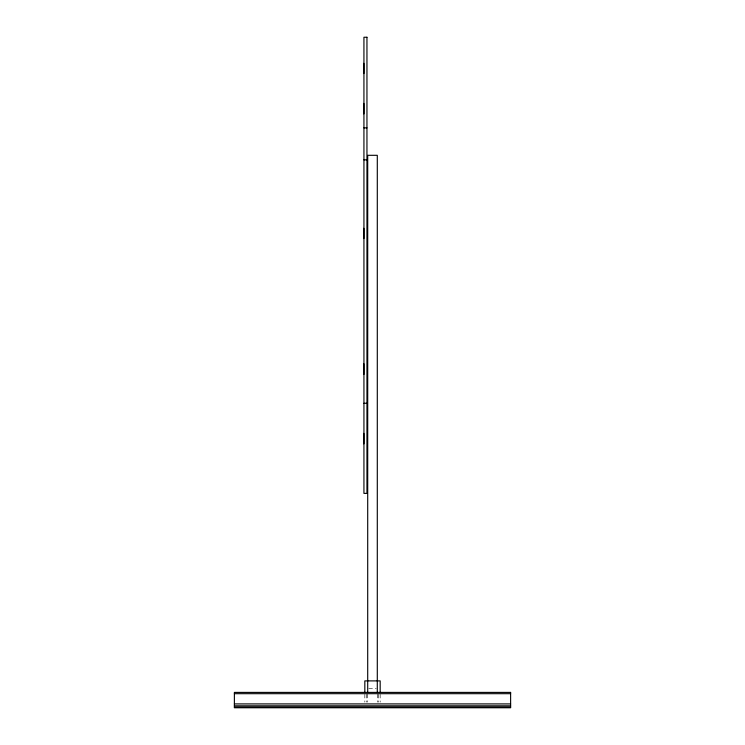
<?xml version="1.0" encoding="UTF-8"?>
<svg xmlns="http://www.w3.org/2000/svg" width="745" height="745" viewBox="0 0 745 745"><rect width="100%" height="100%" fill="white"/><g stroke="black" fill="none" stroke-linecap="round" stroke-linejoin="round"><path stroke-width="0.56" stroke-dasharray="3.73 2.79" d="M368.766 688.566L376.234 688.566M380.173 694.321L380.173 702.153M378.73 694.321L378.73 702.153M377.296 694.21L377.296 702.153M367.704 694.21L367.704 702.153M366.27 694.321L366.27 702.153M364.827 694.321L364.827 702.153"/><path stroke-width="1.12" d="M363.933 127.87L366.95 127.87M363.933 159.849L366.95 159.849M363.933 403.269L366.95 403.269M234.386 693.688L510.614 693.688M234.386 703.913L510.614 703.913M234.386 705.832L510.614 705.832M234.386 707.117L510.614 707.117M380.173 692.086L380.173 680.893L364.827 680.893L364.827 692.086M377.296 692.086L377.296 155.305L367.704 155.305L367.704 692.086M363.867 63.316L363.867 73.578M363.867 103.406L363.867 113.91M363.867 228.277L363.867 238.54M363.867 363.737L363.867 374.493M363.867 433.376L363.867 443.88M366.95 37.25L363.933 37.25L363.933 493.386L366.95 493.386L366.95 37.25M510.614 692.403L234.386 692.403L234.386 707.75L510.614 707.75L510.614 692.403"/></g></svg>
